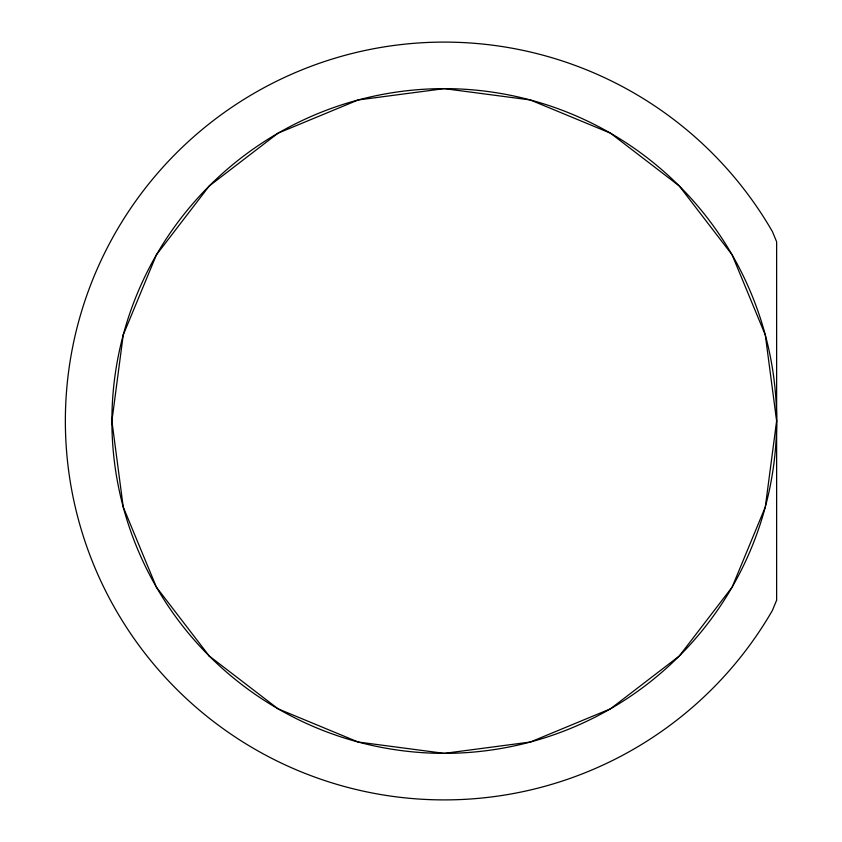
<?xml version="1.0" encoding="UTF-8"?>
<svg xmlns="http://www.w3.org/2000/svg" width="842" height="842" viewBox="0 0 842 842"><rect width="100%" height="100%" fill="white"/><g stroke="black" fill="none" stroke-linecap="round" stroke-linejoin="round"><path stroke-width="1.26" d="M123.227 334.979L111.902 421L123.227 507.021L156.423 587.179L209.248 656.023L278.081 708.838L358.239 742.044L444.271 753.369L530.292 742.044L610.45 708.838L679.284 656.023L732.108 587.179L765.304 507.021L776.629 421L765.304 334.979L732.108 254.821L679.284 185.977L610.45 133.162L530.292 99.956L444.271 88.631L358.239 99.956L278.081 133.162L209.248 185.977L156.423 254.821L123.227 334.979M776.629 600.23L772.398 610.45A378.9 378.9 0 0 1 200.712 711.258A378.9 378.9 0 0 1 200.712 130.742A378.9 378.9 0 0 1 772.398 231.55L776.629 241.77L776.629 600.23M209.248 656.023A332.369 332.369 0 0 0 765.304 507.021A332.369 332.369 0 0 0 358.239 99.956A332.369 332.369 0 0 0 209.248 656.023"/></g></svg>
